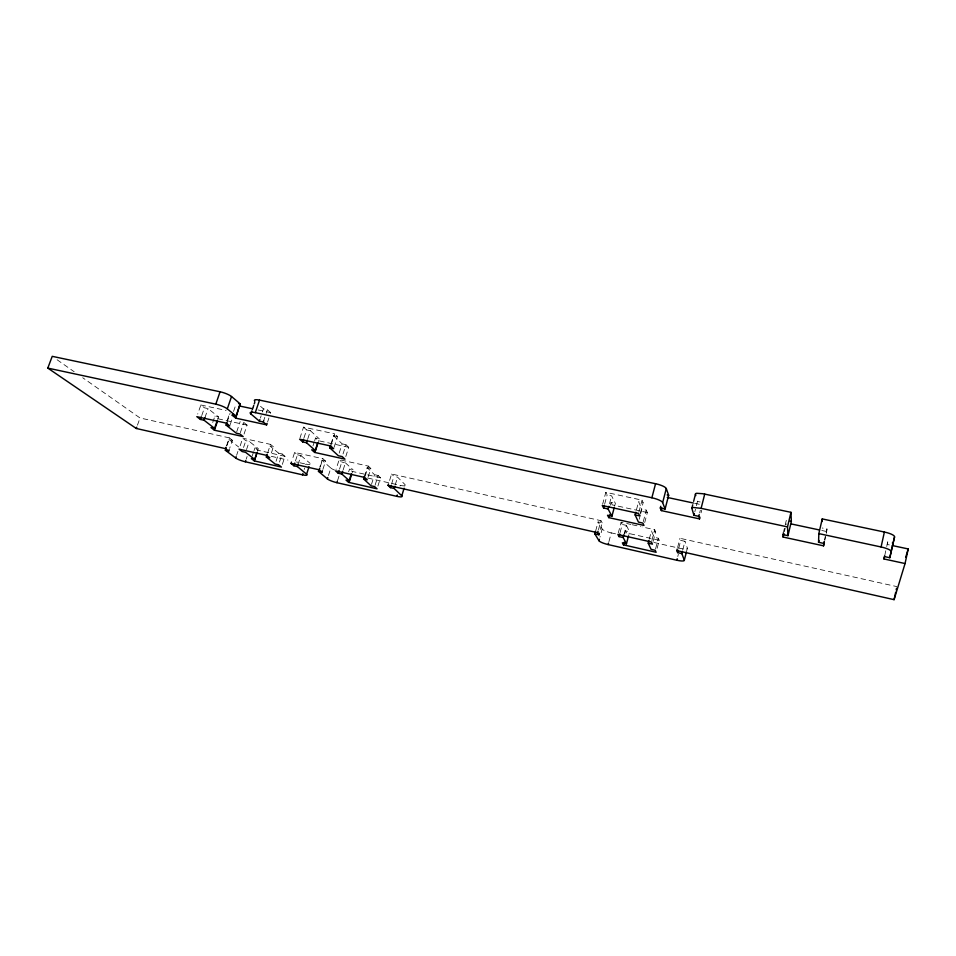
<?xml version="1.0" encoding="UTF-8"?>
<svg xmlns="http://www.w3.org/2000/svg" width="956" height="956" viewBox="0 0 956 956"><rect width="100%" height="100%" fill="white"/><g stroke="black" fill="none" stroke-linecap="round" stroke-linejoin="round"><path stroke-width="0.72" stroke-dasharray="4.78 3.58" d="M826.45 533.34L827 529.027L822.196 527.999M884.921 554.755L885.758 550.787M886.726 546.533L887.73 541.968L890.371 542.542M824.514 539.805L825.339 536.208M826.175 532.611L827 529.027M824.801 540.475L825.625 536.902M887.73 541.968L887.144 544.442L889.761 545.004M783.562 531.895L784.41 528.345M785.258 524.784L786.31 520.351M784.35 531.739L785.199 528.214M786.035 524.689L786.25 523.804M682.823 549.748L684.962 541.335L680.744 540.391L679.979 538.288L896.895 586.614M694.821 511.819L695.49 509.213M696.362 505.736L697.474 501.41L696.661 498.566M686.623 551.17L687.388 548.17L684.962 541.335M699.673 512.858L700.33 510.253M701.071 512.846L701.716 510.253M677.613 547.501L679.979 538.288M678.796 548.027L680.744 540.391M677.78 556.512L678.354 554.277M653.139 541.419L655.625 531.883L654.705 529.72L642.109 526.923M655.565 548.947L658.337 538.24L654.215 537.308L651.43 530.95L655.625 531.883M657.154 548.29L659.222 540.307L658.337 538.24M649.291 539.112L651.43 530.95M651.849 540.666L654.705 529.72M640.341 513.253L643.137 502.701L642.05 500.155L605.829 492.34L602.627 504.182M639.206 519.228L640.341 514.914M640.723 513.48L641.858 509.166L638.596 501.721L643.137 502.701M643.28 521.653L646.304 510.134L641.858 509.166M644.702 522.562L647.343 512.547L646.304 510.134M624.842 533.544L625.547 530.891L629.622 531.799L628.917 534.464M636.505 509.632L638.596 501.721M638.883 512.105L642.05 500.155M618.245 533.113L621.137 522.263L625.332 523.195M620.097 532.552L622.26 524.462L621.137 522.263M623.886 534.834L626.395 525.382L622.26 524.462M614.6 506.25L615.365 503.394L611.613 495.877L607.144 494.921L605.829 492.34M608.924 541.646L611.266 532.874A8.341 1.745 15.1 0 1 602.16 529.015L598.098 521.94L602.149 522.848L599.926 531.07M595.672 530.903L598.098 521.94M604.67 504.063L607.144 494.921M598.492 529.684L600.93 520.673L391.59 474.021L388.961 482.517M599.986 537.081L600.177 536.352M601.169 532.683L602.16 529.015M609.498 503.728L611.613 495.877M610.215 505.282L610.992 502.438L615.365 503.394M404.758 486.126L405.177 484.752L397.6 477.175L393.932 476.351L391.59 474.021M391.542 484.106L393.932 476.351M395.21 484.931L397.6 477.175M400.026 486.03L400.229 485.349A7.875 1.577 17.1 0 0 405.177 484.752M371.49 484.393L374.525 474.678L367.164 467.675L364.511 476.148M375.087 485.218L378.122 475.479L374.525 474.678M377.919 486.054L380.5 477.761L378.122 475.479M365.204 476.04L368.335 466.11L339.165 459.633L336.022 469.48M368.168 476.96L370.82 468.488L368.335 466.11M348.653 471.834L349.538 469.085L353.087 469.874L352.214 472.634M339.189 453.096L342.152 443.859L333.644 435.769L330.621 445.161M343.025 453.945L345.976 444.695L342.152 443.859M339.571 469.038L341.806 462.035L340.049 460.434M337.54 480.653L339.045 475.909M345.797 456.526L348.725 447.324L345.976 444.695M343.18 469.838L345.403 462.835L341.806 462.035M322.889 469.372L325.554 461.091L322.865 458.713L294.639 452.427L292.166 459.991M331.17 444.648L334.648 433.845L303.542 427.129L300.029 437.836M334.086 447.348L337.54 436.605L334.648 433.845M328.446 475.49L330.836 468.034L322.029 460.302L319.806 467.197M320.188 467.042L322.865 458.713M304.211 469.468L304.641 468.129M305.729 464.783L305.956 464.114A7.732 1.494 17.9 0 0 310.103 463.373L309.66 464.724M312.971 445.914L314.249 441.983M314.667 440.68L315.516 438.051L319.304 438.876L318.456 441.505M295.452 460.971L297.471 454.817L294.639 452.427M303.972 437.896L306.589 429.913L303.542 427.129M297.471 454.817L300.961 455.594L298.726 462.441L296.312 461.951M307.82 438.744L310.425 430.738L306.589 429.913M276.045 461.318L278.722 453.228L269.962 446.046L273.428 446.81L270.703 455.044M279.463 462.095L282.139 453.992L278.722 453.228M282.331 464.389L284.984 456.323L282.139 453.992M267.68 452.893L270.464 444.373L244.127 438.517M257.415 451.34L258.311 448.651L249.265 441.433L245.835 440.668L242.74 438.218L239.968 446.416M267.644 421.799L268.923 417.987M270.452 413.422L270.703 412.657L267.369 409.706L263.462 408.881L259.267 405.189M246.517 449.607L249.265 441.433M246.218 459.155L247.102 456.514M260.379 418.071L261.155 415.764M262.434 411.94L263.462 408.881M264.023 419.672L264.8 417.378M266.079 413.542L267.369 409.706M252.241 455.928L253.579 451.913M254.033 450.575L254.929 447.898L258.311 448.651M236.586 455.367L237.924 451.411M244.055 434.048L247.066 425.121L243.792 422.433L241.378 421.895M243.541 447.48L245.835 440.668M226.488 445.95L229.237 437.848L140.03 417.975L82.718 377.74M226.954 445.568L229.01 439.533L232.368 440.286L229.631 448.34M236.694 431.873L240.159 421.632M240.326 432.686L243.792 422.433M227.193 420.509L229.428 413.96M226.954 422.468L230.061 413.362M233.539 411.462L236.12 403.862M230.205 424.584L232.428 418.071M217.621 419.457L218.494 416.912L208.073 408.606L204.441 407.818L200.856 404.986L197.701 414.067M204.943 417.653L208.073 408.606M212.722 422.48L214.909 416.135L218.494 416.912M201.752 415.561L204.441 407.818M137.449 425.193L140.03 417.975M697.474 501.41L700.186 501.996M258.096 409.957L270.703 412.657M694.63 503.286L700.629 504.577M821.766 530.472L826.856 531.56M200.856 404.986L226.118 410.435M333.644 435.769L337.54 436.605M247.066 425.121L218.327 418.848L214.909 416.135M348.725 447.324L318.432 440.704L315.516 438.051M647.343 512.547L612.234 504.876L610.992 502.438M626.73 523.506L630.924 524.438M632.322 524.748L640.711 526.613M367.164 467.675L370.82 468.488M322.029 460.302L325.554 461.091M284.984 456.323L257.893 450.252L254.929 447.898M380.5 477.761L352.047 471.38L349.538 469.085M659.222 540.307L626.61 532.982L625.547 530.891M271.253 456.311L287.923 460.063M299.921 462.764L305.956 464.114M367.558 477.988L400.229 485.349M611.266 532.874L615.497 533.818M653.88 542.47L679.871 548.326A8.544 1.781 14.4 0 0 687.388 548.17M57.109 359.767L74.186 371.753M229.01 439.533L238.63 446.966M229.237 437.848L232.368 440.286M270.464 444.373L273.428 446.81M300.961 455.594L310.103 463.373M310.425 430.738L319.304 438.876M345.403 462.835L353.087 469.874M600.93 520.673L602.149 522.848M626.395 525.382L629.622 531.799M334.684 470.101A7.779 1.518 17.6 0 1 330.836 468.034"/><path stroke-width="1.43" d="M783.346 532.791L783.095 537.045L823.57 545.84L823.678 543.402L818.551 542.291L818.838 533.615L822.244 518.917L884.384 532.038A10.958 2.653 11.9 0 1 894.553 536.925L889.809 557.73L884.515 556.583L883.953 558.961L905.057 563.538L908.2 548.947L892.39 545.565M822.136 521.498L822.244 518.917M677.218 549.043L676.824 550.584L894.075 599.663L895.139 594.763M895.318 593.939L895.664 592.314M896.19 589.876L896.549 588.239M883.953 558.961L884.718 555.663M889.809 557.73L892.211 546.748M892.414 545.84L894.553 536.925M891.303 551.803A10.994 2.545 12.1 0 0 881.085 546.975L884.384 532.038M818.551 542.291L818.957 540.487M823.678 543.402L824.096 541.598M823.57 545.84L824.395 542.267M782.928 534.571L787.971 535.671L791.353 521.426L790.959 512.32L702.923 493.726L696.709 493.284A7.983 1.984 13.9 0 0 695.418 494.049L695.813 495.602M783.095 537.045L783.932 533.508M787.971 535.671L787.505 526.887L790.959 512.32M595.469 531.644L594.859 533.89L598.994 540.749A8.353 1.673 15.1 0 0 608.135 544.573L676.824 560.24A8.556 1.709 14.5 0 0 684.329 560.192L681.843 553.584L682.429 551.277M660.763 506.286L660.309 508.006L661.313 510.6L699.529 518.893L698.788 516.348L693.937 515.296L694.379 513.551M684.329 560.192L686.432 551.923M698.788 516.348L699.23 514.603M693.937 515.296L691.809 508.174A7.995 1.9 14 0 1 693.1 507.457L701.107 508.341L704.715 494.109M699.529 518.893L699.971 517.172M681.843 553.584L677.625 552.628L678.21 550.321M676.824 560.24L677.207 558.746M691.833 508.377L692.73 504.84M693.638 501.314L695.43 494.264M661.313 510.6L661.982 508.03M660.309 508.006L665.077 509.046L668.662 495.268L666.296 488.576A10.002 2.474 14.4 0 0 655.565 483.724L259.518 400.11A9.094 2.031 18.7 0 0 254.774 401.221M628.558 535.79L626.455 543.761L622.38 542.829L623.467 544.86L656.115 552.281L655.218 550.286L651.084 549.341L648.228 543.187L648.945 540.475M665.077 509.046L662.651 502.569L666.296 488.576M662.651 502.569A10.026 2.378 14.5 0 0 651.873 497.765L655.565 483.724M623.467 544.86L624.16 542.219M614.218 507.672L611.912 516.24L607.526 515.272L608.805 517.626L643.95 525.43L642.898 523.087L638.441 522.107L635.107 514.902L635.812 512.261M626.455 543.761L623.169 537.535L619.022 536.603L619.739 533.902M623.169 537.535L623.886 534.834M608.805 517.626L609.57 514.794M608.135 544.573L608.53 543.104M611.912 516.24L608.088 508.962L603.606 507.983L604.323 505.365M594.859 533.89L598.922 534.81L597.667 532.707L598.074 531.201M598.922 534.81L599.328 533.317M598.994 540.749L599.388 539.28M608.088 508.962L608.793 506.345M905.691 557.324L908.2 548.947M894.075 599.663L905.057 563.538M319.137 469.265L318.468 471.332L327.358 478.884A7.791 1.458 17.5 0 0 336.894 482.684L396.848 496.355A7.887 1.506 17 0 0 401.783 495.841L404.113 488.205M401.783 495.841L394.123 488.456L390.454 487.632L391.112 485.517M394.123 488.456L394.78 486.341M396.848 496.355L397.266 494.981M390.454 487.632L388.076 485.361L388.518 483.939M351.772 474.021L349.585 480.916L346.036 480.103L348.582 482.35L377.058 488.827L374.644 486.604L371.048 485.791L363.627 478.968L364.511 476.148M348.582 482.35L351.187 474.116M349.585 480.916L341.842 474.045L338.233 473.232L339.129 470.436M336.894 482.684L337.325 481.322M341.842 474.045L342.726 471.248M318.025 442.807L315.48 450.682L311.692 449.846L314.632 452.427L344.961 459.155L342.188 456.586L338.352 455.737L329.748 447.838L330.621 445.161M318.468 471.332L322.005 472.133L322.447 470.758M327.358 478.884L327.789 477.522M322.005 472.133L319.292 469.814L319.734 468.428M226.046 448.245L225.353 450.264L235.69 458.008A7.672 1.374 18.2 0 0 245.334 461.784L302.466 474.821L302.909 473.483M302.466 474.821A7.744 1.434 17.8 0 0 306.601 474.164L309.015 466.743M314.632 452.427L317.583 443.309M306.601 474.164L297.376 466.564L293.886 465.775L294.783 463.027M315.48 450.682L306.518 442.736L302.67 441.899L303.542 439.234M297.376 466.564L298.272 463.815M306.518 442.736L307.39 440.071M293.886 465.775L291.03 463.433L291.484 462.059M256.961 452.678L254.726 459.382L251.344 458.617L254.332 460.911L281.434 467.078L278.578 464.795L275.149 464.019L266.318 457.004L267.226 454.267M254.332 460.911L257.009 452.917M232.762 413.745L232.236 415.263L235.774 418.154L266.628 424.858L267.13 423.329M245.334 461.784L245.776 460.469M266.628 424.858L263.247 421.978L259.351 421.13L259.865 419.6M263.247 421.978L263.772 420.449M235.69 458.008L236.132 456.681M259.351 421.13L250.866 413.936L251.392 412.383M251.655 411.606L251.918 410.829M252.444 409.264L252.97 407.71M253.232 406.933L253.758 405.38M254.284 403.838L254.81 402.285M250.866 413.936A9.118 1.948 18.6 0 1 255.288 412.634L259.518 400.11M232.236 415.263L236.084 416.099L240.231 403.922L231.531 396.525A9.046 1.972 19 0 0 220.071 391.781L52.233 356.337L47.8 368.096L136.278 428.479L225.568 448.651L228.723 451.029L229.177 449.679M235.774 418.154L239.454 405.703M225.568 448.651L226.022 447.3M217.191 420.736L214.562 428.36L210.977 427.571L214.419 430.212L243.194 436.593L239.896 433.964L236.251 433.152L226.07 425.073L226.954 422.468M214.419 430.212L217.454 421.369M236.084 416.099L227.301 408.869L231.531 396.525M214.562 428.36L204.058 420.234L204.943 417.653M47.8 368.096L215.805 404.161L220.071 391.781M204.058 420.234L200.413 419.433L201.31 416.852M136.278 428.479L136.756 427.165M238.546 403.563L240.231 403.922M667.168 494.945L668.662 495.268M790.086 521.163L791.353 521.426M892.342 542.96L893.012 543.104M239.884 406.073L252.492 408.762M667.24 497.431L693.423 503.035M791.46 523.996L819.22 529.923M255.288 412.634L651.873 497.765M701.107 508.341L787.505 526.887M818.838 533.615L881.085 546.975M226.07 425.073L229.763 425.886L226.297 423.126L196.805 416.661L200.413 419.433M329.748 447.838L333.656 448.699L330.74 446.01L299.587 439.174L302.67 441.899M635.107 514.902L639.648 515.893L638.536 513.432L602.268 505.497L603.606 507.983M266.318 457.004L269.783 457.793L266.796 455.403L239.036 449.153L242.167 451.555L245.596 452.331L254.726 459.382M363.627 478.968L367.271 479.793L364.762 477.462L335.568 470.89L338.233 473.232M648.228 543.187L652.434 544.143L651.49 542.04L617.875 534.476L619.022 536.603M291.03 463.433L319.292 469.814M388.076 485.361L597.667 532.707M225.353 450.264L228.723 451.029M676.824 550.584L677.625 552.628M215.805 404.161A9.07 1.9 18.9 0 1 227.301 408.869"/></g></svg>
